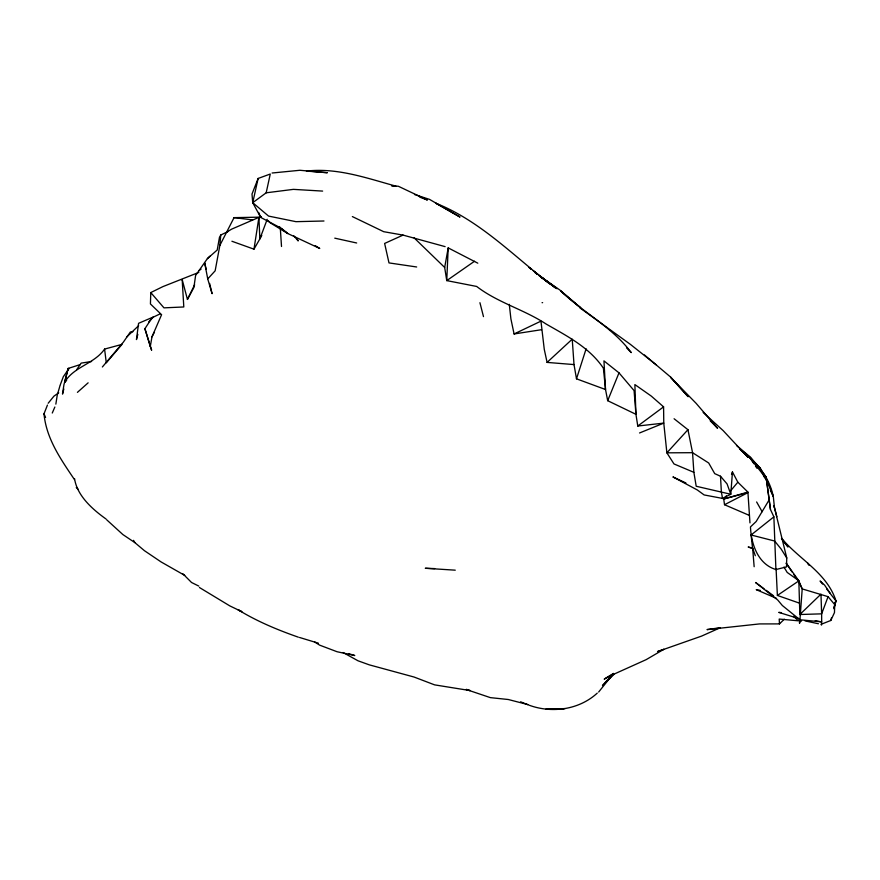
<?xml version="1.0" encoding="UTF-8"?>
<svg xmlns="http://www.w3.org/2000/svg" width="880" height="880" viewBox="0 0 880 880"><rect width="100%" height="100%" fill="white"/><g stroke="black" fill="none" stroke-linecap="round" stroke-linejoin="round"><path stroke-width="1.32" d="M198.836 272.393L162.943 286.594L150.777 292.567L150.436 303.963L161.59 314.699L151.976 336.853L150.304 346.467L151.635 350.24L144.903 328.713L152.086 317.713L160.358 313.753M774.015 505.835L786.764 557.997L786.489 566.907L775.951 569.536C758.021 564.245 751.124 543.972 750.475 526.9L756.151 521.532L769.186 499.84L766.337 478.709L750.178 458.15L740.025 449.306M477.796 263.175L448.195 247.885L446.754 280.61L476.663 286.451C497.717 302.665 523.93 309.452 546.15 324.049C567.171 336.16 589.424 347.413 603.394 368.203L605.528 389.521L607.684 400.686L635.943 414.315L637.769 426.019L663.773 423.115L663.586 406.857L651.266 396.077L634.876 384.582L635.943 414.315L634.084 390.61L619.003 372.856L603.955 360.888L605.528 389.521L576.499 378.829L574.013 364.584L572.231 339.174L547.085 362.406L544.269 349.349L540.958 321.145L514.085 333.96L510.906 318.901L509.289 304.348M749.958 522.885L747.912 492.096L737.836 482.196L732.457 471.933L730.796 494.263L722.524 498.41L704.132 494.945L697.29 489.951L672.914 476.927L685.905 482.966M209.616 283.437L212.08 293.689L207.735 278.916L215.149 270.82L219.857 245.399L220.77 235.004L227.942 231.583M821.073 624.305L821.513 625.075L821.667 621.874L799.942 619.773L802.208 588.918L798.732 580.657L786.137 563.112L792.055 571.945M231.924 241.263L253.979 249.172L258.907 217.371L261.327 216.579M55.847 404.129L57.244 395.164L59.895 386.012M474.529 261.239L446.754 280.61L444.675 267.465L448.195 247.885M323.983 221.001L295.955 221.672L268.565 216.084L252.725 202.686L266.178 192.808L270.27 174.02L258.126 178.453L252.01 194.029L252.725 202.686L260.711 217.415L279.785 227.458M252.725 202.686L258.126 178.453M66.638 380.479L64.669 382.316L68.145 368.456L80.443 364.507M63.822 388.971L62.513 394.097L63.921 384.802L68.145 368.456L69.091 368.456L63.327 376.695L60.126 385.264M137.83 334.389L136.455 339.57L138.567 323.312L153.417 316.965L148.775 321.871M822.294 623.832L830.786 620.488L831.479 617.881M833.91 608.762L836 600.941C827.068 572.946 799.425 559.658 781.638 538.329M576.499 378.829L586.124 348.788M833.8 607.695L836 600.941L826.738 589.05M798.798 581.867L802.208 588.918L828.069 596.662L821.645 613.844L821.667 621.874L815.232 620.73M731.511 474.463L732.457 471.933M74.47 479.6C60.918 459.448 46.321 438.823 44 413.82L47.443 405.086M607.684 400.686L619.003 372.856M52.272 413.028L54.857 407.022M267.201 219.307L259.864 238.898L253.979 249.172M830.786 620.488L834.471 612.59L834.724 604.626L828.069 596.662M150.777 292.567L163.966 307.857L183.799 306.966L182.171 279.51L187.44 299.42L194.634 284.779M219.857 245.399L234.047 217.635L258.214 217.195M151.976 336.853L154.473 332.024M187.44 299.42L193.897 287.452L195.602 275.462L207.394 258.621L209.88 256.201M261.789 235.422L259.864 238.898L258.907 217.371L231.627 229.152L226.743 232.111M220.77 235.004L219.483 237.27L217.217 249.997L207.394 258.621M132.924 331.694L130.361 331.991L123.398 342.111L102.366 366.971M834.581 603.163L836 600.941M64.669 382.316C73.612 366.608 94.215 364.067 104.588 349.085L122.034 344.366L106.282 362.802L104.588 349.085M76.67 369.699L81.169 363.11L91.586 361.504M598.664 692.021L613.085 674.058M48.18 403.238L53.966 396.132L58.718 392.799M748.913 515.218L724.526 504.724L723.712 498.993L726.363 495.847M730.774 490.6L737.836 482.196M611.27 675.84L602.47 685.608L613.91 674.399M674.091 418.748L687.951 429.704L666.875 452.826L673.992 463.947L693.869 472.318L696.201 486.255L730.796 494.263L727.078 483.934L720.5 476.234L714.714 473.638L708.686 462.99L692.549 452.694L666.875 452.826L663.773 423.115L639.551 432.971M126.621 337.04L138.655 325.677M719.026 627.88L707.003 629.607L759.473 623.92L779.471 623.898L784.278 619.212M799.843 614.515L820.974 594.154L821.645 613.844L799.843 614.515L798.842 580.866L777.381 595.441L776.094 568.953M613.525 673.398L604.219 679.118L612.414 674.575L611.545 675.246L646.162 659.648L663.927 649.264L657.547 651.585L701.613 636.086L720.368 627.693M77.429 392.359L88.132 382.833M755.315 555.742L752.631 548.108L748.165 547.019L752.587 548.504L751.08 534.996L773.872 516.846L770.462 509.476L766.337 478.709L773.278 496.474L770.396 490.248M801.603 620.774L799.524 622.325L799.568 623.315L799.546 618.838L778.778 612.381L781.374 612.634M637.769 426.019L663.586 406.857M597.245 693.121C579.161 709.764 551.848 713.57 529.144 705.21M198.902 270.666L201.058 269.126M724.526 504.724L747.934 492.635L723.712 498.993L722.524 498.41L721.358 491.887L720.5 476.234M445.115 246.631L403.051 235.103L384.626 243.441L388.993 262.911L416.669 266.981M723.712 498.993L747.912 492.096M514.085 333.96L541.519 329.703M266.178 192.808L293.392 189.365L322.63 191.092M542.069 302.687L542.619 302.632M272.107 173.008L299.86 170.28L327.338 172.722L306.416 171.083C337.348 167.541 366.575 178.09 395.824 186.12L391.787 185.757M565.103 708.598L546.007 709.06L563.97 708.675M181.324 279.697L182.248 279.719M434.665 568.59L425.282 568.271L455.257 570.174M547.085 362.406L574.013 364.584M391.699 185.691L398.387 186.274L427.372 200.024L419.749 197.12M234.047 217.635L252.637 219.923M403.051 235.103L383.702 231.693L352.363 216.579M760.265 590.392L756.239 589.655L776.556 598.389M805.068 620.906L818.411 623.744M334.763 238.161L356.664 242.99M751.08 534.996L774.631 541.024L781.165 549.065L786.764 557.997M528 704.616L508.31 699.512L490.369 697.631L466.422 689.557M298.364 637.186C277.563 629.915 256.96 621.346 238.095 609.763L241.89 611.688L229.79 605.88L199.452 587.521M299.508 637.461L318.428 643.214M348.414 653.587L354.761 655.534L337.073 651.739L319.627 645.139L314.655 641.993M414.513 194.502L429.55 199.397L460.009 217.063L435.721 203.192C479.49 220.462 512.996 255.244 549.538 283.679L540.32 276.375M466.4 689.337L470.151 690.591L434.588 684.86L414.084 677.039L369.259 664.84L358.017 660.792L343.09 652.52M777.381 595.441L799.524 603.174M520.63 701.811L528.198 704.858M198.814 586.102L191.543 582.494L182.897 573.815M184.745 575.399L161.073 561.924L144.43 550.682L134.871 542.63L122.848 534.534L106.755 519.849M315.249 245.663L319.759 248.479L287.793 233.552L270.138 222.772L268.279 220.759M538.835 275.451L559.834 289.993L580.745 307.901L560.747 291.016C583.341 312.62 612.337 327.217 631.257 352.605L626.549 347.82M106.073 519.035C92.609 509.454 77.033 495.737 74.547 478.61M798.732 580.657L787.182 572.418L783.981 567.105M579.909 307.879L630.421 344.399L656.282 364.903M541.068 277.156L557.117 288.706L539.517 275.759M535.117 272.525L537.317 274.142M764.038 588.753L755.59 582.505L777.7 599.984L782.364 605.539L799.942 619.773M766.15 590.315L773.531 595.782M534.985 272.503L537.119 274.109M540.331 276.518L555.269 287.76L533.247 270.699M281.479 228.701L287.793 233.552L279.323 226.71M534.182 271.502L537.251 273.944M741.235 450.538C756.844 461.835 769.252 477.224 773.3 496.441L774.433 507.452L776.886 516.714M736.516 445.489L750.618 457.314L756.426 464.728M644.457 354.97L670.395 376.882L688.171 396.704L670.56 377.168L696.135 403.348L717.552 428.252L710.171 420.739M741.015 450.263L748.275 456.467L739.64 448.349L747.945 457.237L723.118 430.573L703.142 412.445M793.452 616.242L798.413 620.818L779.207 619.058L779.471 623.898M76.274 487.542L78.078 489.236M414.161 237.908L444.675 267.465M770.517 488.422L760.034 467.83L748.748 456.324L751.267 459.338M293.777 235.763L298.199 240.922L296.857 238.546M761.354 471.405L766.392 477.433L761.409 471.075M822.58 584.012L820.083 580.976L824.593 585.112L830.071 593.087M809.138 565.037L807.51 563.057L809.171 565.114M782.243 539.583L788.04 546.986L781.473 538.362M793.551 574.145L797.302 579.656M750.178 458.15L753.94 463.76M755.447 466.004L756.954 468.237M133.496 540.353L134.871 542.63M756.624 501.963L762.146 511.698M760.034 467.83L764.643 477.796M44 413.82L45.573 417.406M258.654 212.454L260.711 217.415M144.903 328.713L150.304 346.467M773.938 505.571L774.433 507.452M479.93 302.698L483.483 316.624M206.228 269.335L204.688 262.933L207.735 278.916M687.951 429.704L692.549 452.694L693.869 472.318M769.186 499.84L770.462 509.476M752.631 548.108L754.149 566.72M280.346 228.723L281.512 246.488M775.918 569.602L773.872 516.846M531.157 269.071L529.056 267.443L531.102 269.071"/></g></svg>
